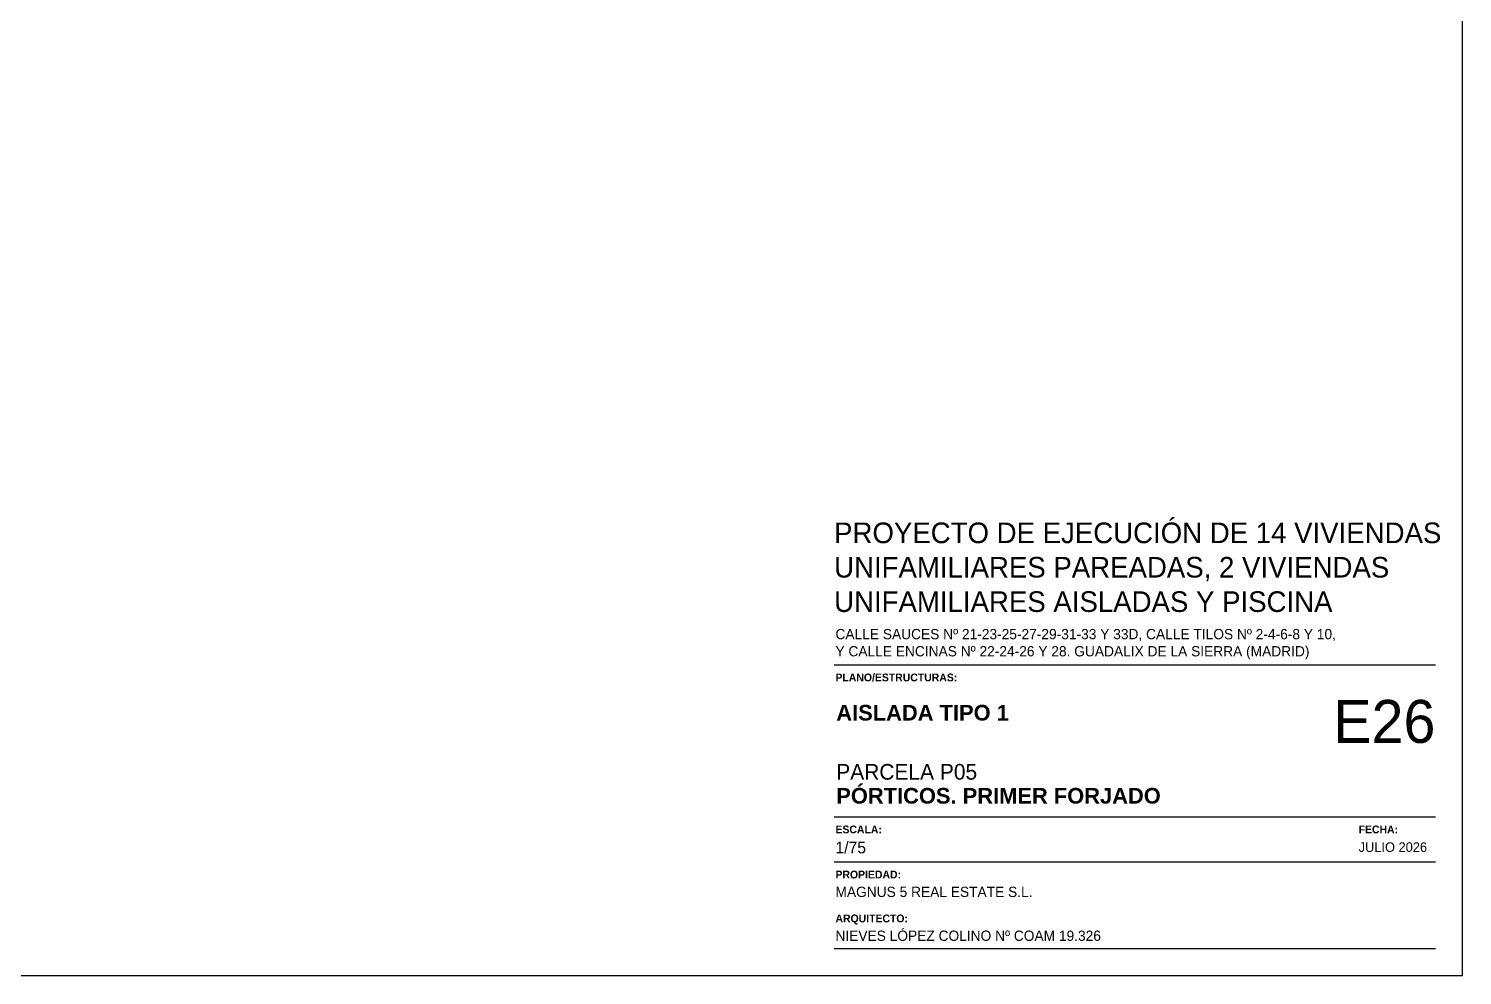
# Model space of a CAD drawing. Extents: x 2455 to 9764, y -806 to 181.
# Drawn here: x 4936.03 to 4952.01, y -500.15 to -489.6 of the extents above; entities that cross this region are included whole.
import ezdxf

# ---------------------------------------------------------------- set-up
doc = ezdxf.new("R2010")
doc.units = 0
doc.header["$LTSCALE"] = 0.2
doc.header["$MEASUREMENT"] = 0
doc.layers.add('01_cartela', color=6, linetype='CONTINUOUS', plot=False)
doc.layers.add('01_texto cartela', color=4, linetype='CONTINUOUS')
doc.styles.add('Century Gothic', font='', dxfattribs={"height": 2})
doc.styles.add('Century Gothic_3', font='', dxfattribs={"height": 4.5})
doc.styles.add('Century Gothic_5', font='', dxfattribs={"height": 2.5})
doc.styles.add('Century Gothic_6', font='', dxfattribs={"height": 11})
doc.styles.add('NIEVES3', font='swisseb.ttf')
doc.styles.get('Century Gothic').set_extended_font_data('Century Gothic')
doc.styles.get('Century Gothic_3').set_extended_font_data('Century Gothic')
doc.styles.get('Century Gothic_5').set_extended_font_data('Century Gothic')
doc.styles.get('Century Gothic_6').set_extended_font_data('Century Gothic')

msp = doc.modelspace()

# ---------------------------------------------------------------- linework, layer by layer
at = {"layer": '01_cartela', "color": 3}
msp.add_lwpolyline([(4921.37, -478.613), (4921.37, -500.148), (4952.008, -500.148), (4952.008, -478.613)], close=True, dxfattribs=at)
at = {"layer": '01_texto cartela', "color": 5}
for p, q in [((4945.006, -496.687), (4951.708, -496.687)), ((4945.006, -498.381), (4951.708, -498.381)), ((4945.006, -498.884), (4951.708, -498.884)), ((4945.006, -499.848), (4951.708, -499.848))]:
    msp.add_line(p, q, dxfattribs=at)

# ---------------------------------------------------------------- texts
for s, insert, char_height, width, attachment_point, style in [('\\PPROYECTO DE EJECUCIÓN DE 14 VIVIENDAS UNIFAMILIARES PAREADAS, 2 VIVIENDAS UNIFAMILIARES AISLADAS Y PISCINA', (4945.006, -494.717), 0.23, 6.82217, 1, 'Century Gothic_3'), ('CALLE SAUCES Nº 21-23-25-27-29-31-33 Y 33D, CALLE TILOS Nº 2-4-6-8 Y 10, \\PY CALLE ENCINAS Nº 22-24-26 Y 28. GUADALIX DE LA SIERRA (MADRID)', (4945.021, -496.287), 0.11455, 9.24681, 1, 'Century Gothic'), ('{\\fCentury Gothic|b1|i0|c0|p34;PLANO/ESTRUCTURAS: }', (4945.021, -496.784), 0.08701, 2.11715, 1, 'Century Gothic'), ('\\pt2.3273;\\PPARCELA P05', (4945.03, -497.969), 0.17455, 7.00908, 7, 'Century Gothic_5'), ('\\pt2.3273;PÓRTICOS. PRIMER FORJADO', (4945.03, -498.236), 0.17455, 7.00908, 7, 'NIEVES3'), ('{\\fCentury Gothic|b1|i0|c0|p34;ESCALA: }', (4945.021, -498.478), 0.08701, 2.11715, 1, 'Century Gothic'), ('{\\fCentury Gothic|b1|i0|c0|p34;FECHA: }', (4950.852, -498.478), 0.08701, 2.11715, 1, 'Century Gothic'), ('1/75', (4945.021, -498.657), 0.1309, 2.11715, 1, 'Century Gothic'), ('JULIO 2026', (4950.852, -498.665), 0.1069, 3.50438, 1, 'Century Gothic'), ('{\\fCentury Gothic|b1|i0|c0|p34;PROPIEDAD:}', (4945.021, -498.981), 0.08701, 0.83709, 1, 'Century Gothic'), ('MAGNUS 5 REAL ESTATE S.L.', (4945.021, -499.16), 0.11455, 4.88231, 1, 'Century Gothic'), ('{\\fCentury Gothic|b1|i0|c0|p34;ARQUITECTO:}', (4945.021, -499.47), 0.08701, 0.83709, 1, 'Century Gothic'), ('NIEVES LÓPEZ COLINO Nº COAM 19.326', (4945.021, -499.649), 0.11455, 3.65153, 1, 'Century Gothic')]:
    msp.add_mtext(s, dxfattribs=dict(at, insert=insert, char_height=char_height, width=width, attachment_point=attachment_point, style=style))
at = {"layer": '01_texto cartela', "color": 1}
for s, insert, char_height, width, attachment_point, style in [('E26', (4951.708, -497.078), 0.4786, 1.04985, 3, 'Century Gothic_6'), ('AISLADA TIPO 1 ', (4945.03, -497.31), 0.17455, 7.00908, 7, 'NIEVES3')]:
    msp.add_mtext(s, dxfattribs=dict(at, insert=insert, char_height=char_height, width=width, attachment_point=attachment_point, style=style))

doc.saveas('drawing.dxf')
